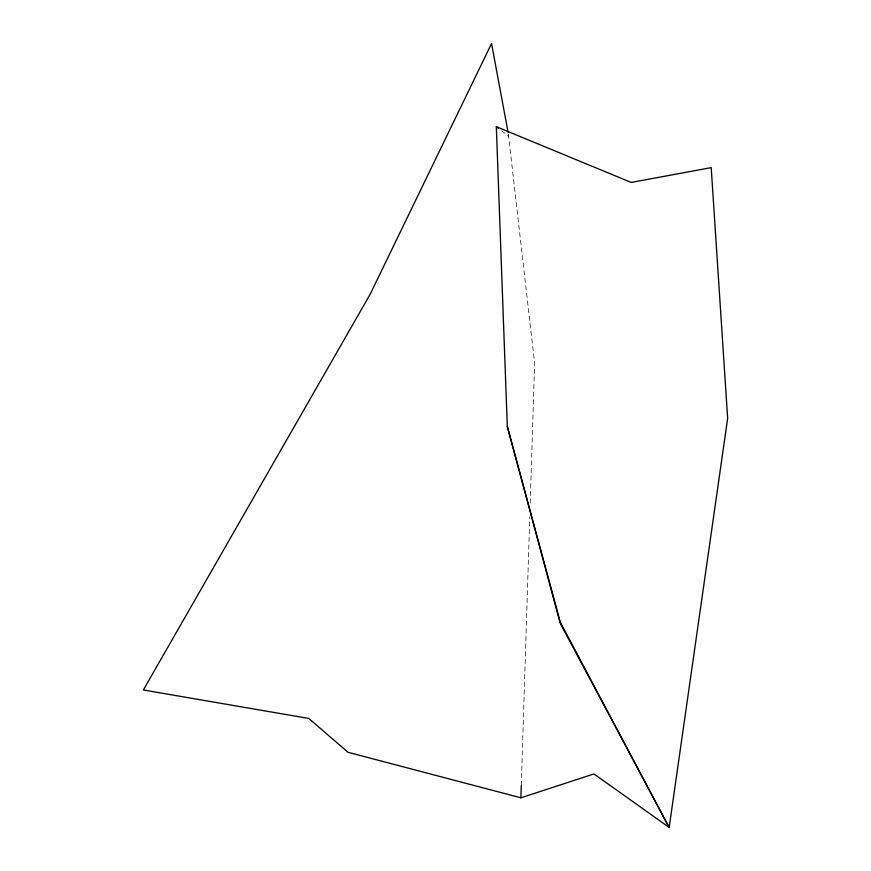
<?xml version="1.0" encoding="UTF-8"?>
<svg xmlns="http://www.w3.org/2000/svg" width="871" height="871" viewBox="0 0 871 871"><rect width="100%" height="100%" fill="white"/><g stroke="black" fill="none" stroke-linecap="round" stroke-linejoin="round"><path stroke-width="0.65" stroke-dasharray="4.36 3.27" d="M521.294 785.577L529.775 516.732M530.21 503.155L534.62 363.294L508.316 133.655M501.522 130.694L508.816 136.312"/><path stroke-width="1.31" d="M508.076 132.338L491.538 43.55L370.262 294.071L143.345 689.974L308.802 718.455L348.008 752.283L520.902 797.803L521.294 785.577M520.902 797.803L593.957 773.938L669.168 827.45L727.655 418.363L711.204 167.635L631.203 182.442L496.318 126.687L507.303 426.442L560.173 623.222L669.168 827.45L560.303 622.199L507.303 426.442M496.318 126.687L498.408 128.298"/></g></svg>
